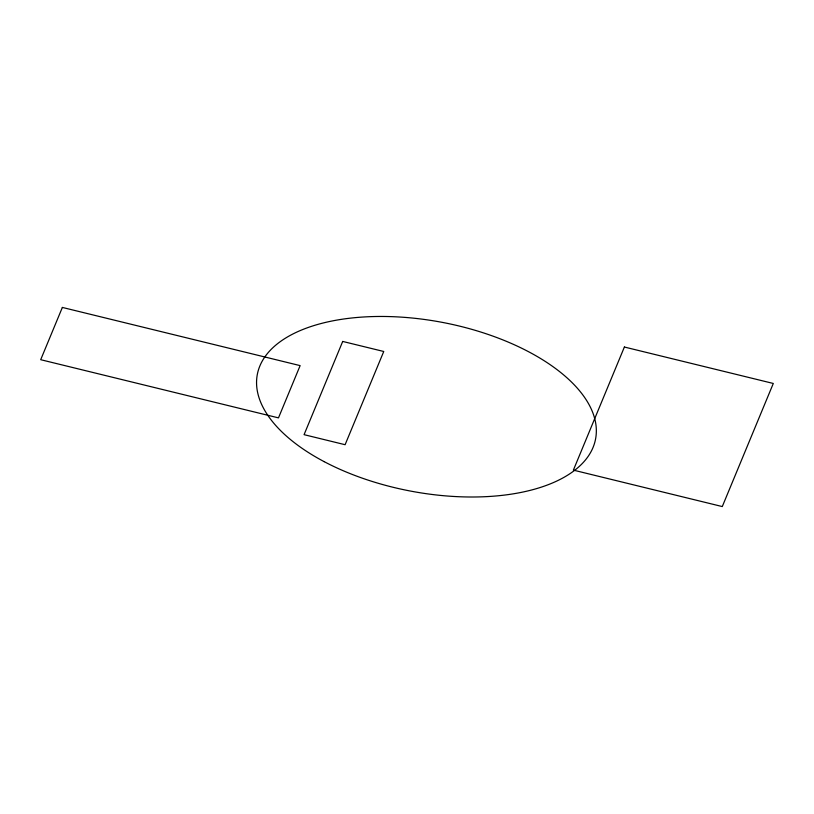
<?xml version="1.0" encoding="UTF-8"?>
<svg xmlns="http://www.w3.org/2000/svg" width="814" height="814" viewBox="0 0 814 814"><rect width="100%" height="100%" fill="white"/><g stroke="black" fill="none" stroke-linecap="round" stroke-linejoin="round"><path stroke-width="1.22" d="M62.363 307.438L40.7 359.696L278.48 417.877L300.132 365.618L62.363 307.438M342.704 341.442L304.07 434.666L345.105 444.709L383.75 351.485L342.704 341.442M624.389 347.029L573.371 470.126L722.283 506.562L773.3 383.465L624.389 347.029M324.165 461.65A172.171 85.826 10.8 0 0 595.065 441.31A172.171 85.826 10.8 0 0 360.114 317.226A172.171 85.826 10.8 0 0 324.165 461.65"/></g></svg>
